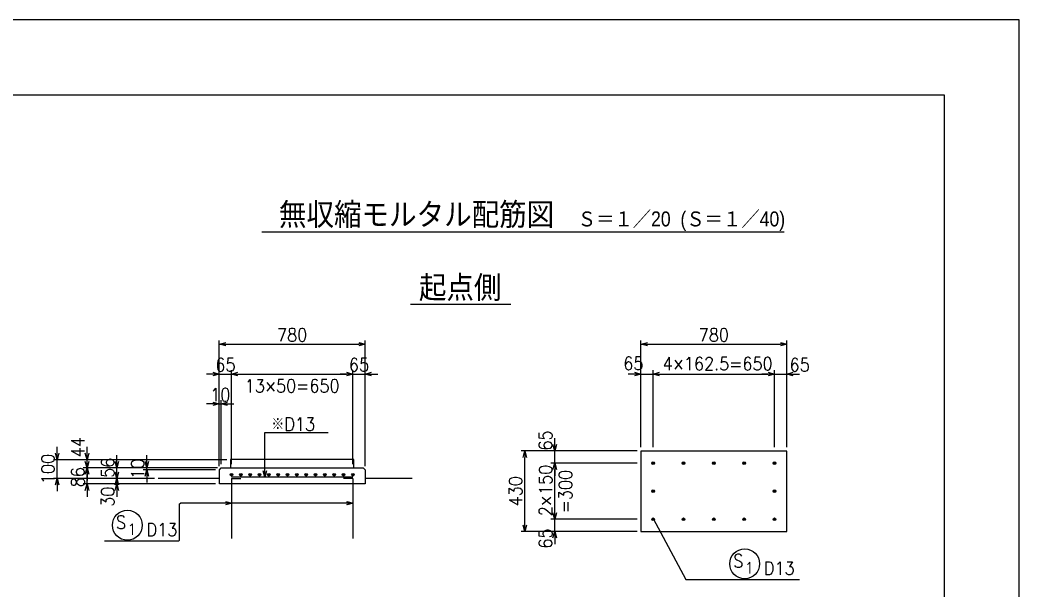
# Model space of a CAD drawing. Extents: x 88122 to 130172, y 30206 to 59906.
# Drawn here: x 116805 to 130172, y 52286 to 59906 of the extents above; entities that cross this region are included whole.
import ezdxf
from ezdxf.enums import TextEntityAlignment as Align

# ---------------------------------------------------------------- set-up
doc = ezdxf.new("R2010")
doc.units = 0
doc.header["$LTSCALE"] = 300
doc.header["$MEASUREMENT"] = 0
doc.layers.get('0').update_dxf_attribs({"linetype": 'CONTINUOUS'})
doc.layers.get('DEFPOINTS').update_dxf_attribs({"linetype": 'CONTINUOUS'})
for name, color, linetype in [('丸ポチ', 2, 'CONTINUOUS'), ('寸法', 1, 'CONTINUOUS'), ('引き出し横', 1, 'CONTINUOUS'), ('引き出し縦', 1, 'CONTINUOUS'), ('枠', 7, 'CONTINUOUS'), ('構造', 3, 'CONTINUOUS'), ('記号', 2, 'CONTINUOUS'), ('鉄筋', 2, 'CONTINUOUS')]:
    doc.layers.add(name, color=color, linetype=linetype)
doc.styles.add('MS明朝', font='MS PMincho.ttf')
doc.styles.add('romans', font='ROMANS.shx', dxfattribs={"width": 0.9, "bigfont": 'EXTFONT.shx'})
doc.styles.add('ｽﾀｲﾙ1', font='ROMANS.shx', dxfattribs={"bigfont": 'EXTFONT.shx'})
doc.dimstyles.new('ST-50-20', dxfattribs={"dimscale": 50, "dimtxt": 3.5, "dimasz": 1.7, "dimexe": 1, "dimexo": 1, "dimgap": 1, "dimtad": 0, "dimdec": 0, "dimlfac": 0.4, "dimzin": 0, "dimdsep": 46, "dimtxsty": 'romans', "dimblk": 'OPEN30', "dimcen": 1, "dimdle": 3, "dimclrd": 1, "dimclre": 1, "dimclrt": 3, "dimaunit": 1, "dimadec": 0, "dimazin": 0, "dimtfac": 1, "dimtdec": 0, "dimtix": 1, "dimtmove": 2, "dimatfit": 3, "dimldrblk": 'OPEN30', "dimfxl": 0, "dimtvp": 0.7, "dimtolj": 1, "dimtzin": 0, "dimarcsym": 0})
doc.dimstyles.new('矢', dxfattribs={"dimscale": 50, "dimtxt": 3.5, "dimasz": 1.7, "dimexe": 1, "dimexo": 0.7, "dimgap": 0.09, "dimtad": 0, "dimdec": 0, "dimzin": 0, "dimdsep": 46, "dimtxsty": 'romans', "dimblk": 'OPEN30', "dimcen": 1, "dimdle": 1, "dimclrd": 1, "dimclre": 1, "dimclrt": 3, "dimaunit": 1, "dimadec": 0, "dimazin": 0, "dimtfac": 1, "dimtdec": 0, "dimtix": 1, "dimtmove": 2, "dimatfit": 3, "dimldrblk": 'OPEN30', "dimfxl": 0, "dimtvp": 0.7, "dimtolj": 1, "dimtzin": 0, "dimarcsym": 0})

# ---------------------------------------------------------------- blocks, each defined once
blk = doc.blocks.new('_Open30')
at = {"color": 0, "lineweight": -2}
for p, q in [((-1, 0.27), (0, 0)), ((0, 0), (-1, -0.27)), ((0, 0), (-1, 0))]:
    blk.add_line(p, q, dxfattribs=at)
blk = doc.blocks.new('*D389')
at = {"layer": 'DEFPOINTS', "color": 0, "linetype": 'Continuous'}
for p in [(127064, 55573), (125114, 54144), (127064, 54144)]:
    blk.add_point(p, dxfattribs=at)
at = {"layer": '引き出し横', "color": 1, "linetype": 'Continuous', "lineweight": -2}
for p, q in [((125114, 54194), (125114, 55623)), ((127064, 54194), (127064, 55623)), ((125199, 55573), (126979, 55573))]:
    blk.add_line(p, q, dxfattribs=at)
at = {"layer": '引き出し横', "color": 1, "linetype": 'Continuous', "lineweight": -2, "xscale": 85, "yscale": 85, "zscale": 85, "rotation": 180}
blk.add_blockref('_Open30', (125114, 55573), dxfattribs=at)
at = {"layer": '引き出し横', "color": 1, "linetype": 'Continuous', "lineweight": -2, "xscale": 85, "yscale": 85, "zscale": 85}
blk.add_blockref('_Open30', (127064, 55573), dxfattribs=at)
at = {"layer": '引き出し横', "color": 3, "linetype": 'Continuous', "insert": (126089, 55696), "char_height": 175, "attachment_point": 5, "style": 'romans'}
blk.add_mtext('\\A1;780', dxfattribs=at)
blk = doc.blocks.new('*D390')
at = {"layer": 'DEFPOINTS', "color": 0, "linetype": 'Continuous'}
for p in [(126901, 55173), (125276, 54144), (126901, 54144)]:
    blk.add_point(p, dxfattribs=at)
at = {"layer": '引き出し横', "color": 1, "linetype": 'Continuous', "lineweight": -2}
for p, q in [((125276, 54194), (125276, 55223)), ((126901, 54194), (126901, 55223)), ((125361, 55173), (126816, 55173))]:
    blk.add_line(p, q, dxfattribs=at)
at = {"layer": '引き出し横', "color": 1, "linetype": 'Continuous', "lineweight": -2, "xscale": 85, "yscale": 85, "zscale": 85, "rotation": 180}
blk.add_blockref('_Open30', (125276, 55173), dxfattribs=at)
at = {"layer": '引き出し横', "color": 1, "linetype": 'Continuous', "lineweight": -2, "xscale": 85, "yscale": 85, "zscale": 85}
blk.add_blockref('_Open30', (126901, 55173), dxfattribs=at)
at = {"layer": '引き出し横', "color": 3, "linetype": 'Continuous', "insert": (126140, 55311), "char_height": 175, "attachment_point": 5, "style": 'romans'}
blk.add_mtext('\\A1;4×162.5=650', dxfattribs=at)
blk = doc.blocks.new('*D409')
at = {"layer": 'DEFPOINTS', "color": 0, "linetype": 'Continuous'}
for p in [(123959, 53981), (125114, 53981), (125114, 53231)]:
    blk.add_point(p, dxfattribs=at)
at = {"layer": '引き出し横', "color": 1, "linetype": 'Continuous', "lineweight": -2}
for p, q in [((125064, 53981), (123909, 53981)), ((123959, 53316), (123959, 53896)), ((125064, 53231), (123909, 53231))]:
    blk.add_line(p, q, dxfattribs=at)
at = {"layer": '引き出し横', "color": 1, "linetype": 'Continuous', "lineweight": -2, "xscale": 85, "yscale": 85, "zscale": 85}
for p, rotation in [((123959, 53981), 90), ((123959, 53231), 270)]:
    blk.add_blockref('_Open30', p, dxfattribs=dict(at, rotation=rotation))
at = {"layer": '引き出し横', "color": 3, "linetype": 'Continuous', "insert": (124104, 53602), "char_height": 175, "attachment_point": 5, "rotation": 90, "style": 'romans'}
blk.add_mtext('\\A1;=300', dxfattribs=at)
blk = doc.blocks.new('*D410')
at = {"layer": 'DEFPOINTS', "color": 0, "linetype": 'Continuous'}
for p in [(123959, 53231), (125114, 53231), (125114, 53069)]:
    blk.add_point(p, dxfattribs=at)
at = {"layer": '引き出し横', "color": 1, "linetype": 'Continuous', "lineweight": -2}
for p, q in [((123959, 53316), (123959, 53401)), ((125064, 53231), (123909, 53231)), ((123959, 53069), (123959, 53231)), ((125064, 53069), (123909, 53069)), ((123959, 52984), (123959, 52899))]:
    blk.add_line(p, q, dxfattribs=at)
at = {"layer": '引き出し横', "color": 1, "linetype": 'Continuous', "lineweight": -2, "xscale": 85, "yscale": 85, "zscale": 85}
for p, rotation in [((123959, 53231), 270), ((123959, 53069), 90)]:
    blk.add_blockref('_Open30', p, dxfattribs=dict(at, rotation=rotation))
at = {"layer": '引き出し横', "color": 3, "linetype": 'Continuous', "insert": (123836, 52974), "char_height": 175, "attachment_point": 5, "rotation": 90, "style": 'romans'}
blk.add_mtext('\\A1;65', dxfattribs=at)
blk = doc.blocks.new('*D411')
at = {"layer": 'DEFPOINTS', "color": 0, "linetype": 'Continuous'}
for p in [(123559, 54144), (125114, 54144), (125114, 53069)]:
    blk.add_point(p, dxfattribs=at)
at = {"layer": '引き出し横', "color": 1, "linetype": 'Continuous', "lineweight": -2}
for p, q in [((125064, 54144), (123509, 54144)), ((123559, 53154), (123559, 54059)), ((125064, 53069), (123509, 53069))]:
    blk.add_line(p, q, dxfattribs=at)
at = {"layer": '引き出し横', "color": 1, "linetype": 'Continuous', "lineweight": -2, "xscale": 85, "yscale": 85, "zscale": 85}
for p, rotation in [((123559, 54144), 90), ((123559, 53069), 270)]:
    blk.add_blockref('_Open30', p, dxfattribs=dict(at, rotation=rotation))
at = {"layer": '引き出し横', "color": 3, "linetype": 'Continuous', "insert": (123436, 53606), "char_height": 175, "attachment_point": 5, "rotation": 90, "style": 'romans'}
blk.add_mtext('\\A1;430', dxfattribs=at)
blk = doc.blocks.new('*D412')
at = {"layer": 'DEFPOINTS', "color": 0, "linetype": 'Continuous'}
for p in [(121422, 55573), (119472, 53893), (121422, 53893)]:
    blk.add_point(p, dxfattribs=at)
at = {"layer": '引き出し横', "color": 1, "linetype": 'Continuous', "lineweight": -2}
for p, q in [((119472, 53943), (119472, 55623)), ((121422, 53943), (121422, 55623)), ((119557, 55573), (121337, 55573))]:
    blk.add_line(p, q, dxfattribs=at)
at = {"layer": '引き出し横', "color": 1, "linetype": 'Continuous', "lineweight": -2, "xscale": 85, "yscale": 85, "zscale": 85, "rotation": 180}
blk.add_blockref('_Open30', (119472, 55573), dxfattribs=at)
at = {"layer": '引き出し横', "color": 1, "linetype": 'Continuous', "lineweight": -2, "xscale": 85, "yscale": 85, "zscale": 85}
blk.add_blockref('_Open30', (121422, 55573), dxfattribs=at)
at = {"layer": '引き出し横', "color": 3, "linetype": 'Continuous', "insert": (120447, 55696), "char_height": 175, "attachment_point": 5, "style": 'romans'}
blk.add_mtext('\\A1;780', dxfattribs=at)
blk = doc.blocks.new('*D413')
at = {"layer": 'DEFPOINTS', "color": 0, "linetype": 'Continuous'}
for p in [(121260, 55173), (119635, 53918), (121260, 53918)]:
    blk.add_point(p, dxfattribs=at)
at = {"layer": '引き出し横', "color": 1, "linetype": 'Continuous', "lineweight": -2}
for p, q in [((119635, 53968), (119635, 55223)), ((121260, 53968), (121260, 55223)), ((119720, 55173), (121175, 55173))]:
    blk.add_line(p, q, dxfattribs=at)
at = {"layer": '引き出し横', "color": 1, "linetype": 'Continuous', "lineweight": -2, "xscale": 85, "yscale": 85, "zscale": 85, "rotation": 180}
blk.add_blockref('_Open30', (119635, 55173), dxfattribs=at)
at = {"layer": '引き出し横', "color": 1, "linetype": 'Continuous', "lineweight": -2, "xscale": 85, "yscale": 85, "zscale": 85}
blk.add_blockref('_Open30', (121260, 55173), dxfattribs=at)
at = {"layer": '引き出し横', "color": 3, "linetype": 'Continuous', "insert": (120447, 55014), "char_height": 175, "attachment_point": 5, "style": 'romans'}
blk.add_mtext('\\A1;13×50=650', dxfattribs=at)
blk = doc.blocks.new('*D414')
at = {"layer": 'DEFPOINTS', "color": 0, "linetype": 'Continuous'}
for p in [(117702, 53918), (119497, 53918), (119472, 53703)]:
    blk.add_point(p, dxfattribs=at)
at = {"layer": '引き出し横', "color": 1, "linetype": 'Continuous', "lineweight": -2}
for p, q in [((117702, 54003), (117702, 54088)), ((119447, 53918), (117652, 53918)), ((117702, 53703), (117702, 53918)), ((119422, 53703), (117652, 53703)), ((117702, 53618), (117702, 53533))]:
    blk.add_line(p, q, dxfattribs=at)
at = {"layer": '引き出し横', "color": 1, "linetype": 'Continuous', "lineweight": -2, "xscale": 85, "yscale": 85, "zscale": 85}
for p, rotation in [((117702, 53918), 270), ((117702, 53703), 90)]:
    blk.add_blockref('_Open30', p, dxfattribs=dict(at, rotation=rotation))
at = {"layer": '引き出し横', "color": 3, "linetype": 'Continuous', "insert": (117579, 53793), "char_height": 175, "attachment_point": 5, "rotation": 90, "style": 'romans'}
blk.add_mtext('\\A1;86', dxfattribs=at)
blk = doc.blocks.new('*D415')
at = {"layer": 'DEFPOINTS', "color": 0, "linetype": 'Continuous'}
for p in [(118102, 53778), (118656, 53778), (119472, 53703)]:
    blk.add_point(p, dxfattribs=at)
at = {"layer": '引き出し横', "color": 1, "linetype": 'Continuous', "lineweight": -2}
for p, q in [((118102, 53863), (118102, 53948)), ((118606, 53778), (118052, 53778)), ((118102, 53703), (118102, 53778)), ((119422, 53703), (118052, 53703)), ((118102, 53618), (118102, 53533))]:
    blk.add_line(p, q, dxfattribs=at)
at = {"layer": '引き出し横', "color": 1, "linetype": 'Continuous', "lineweight": -2, "xscale": 85, "yscale": 85, "zscale": 85}
for p, rotation in [((118102, 53778), 270), ((118102, 53703), 90)]:
    blk.add_blockref('_Open30', p, dxfattribs=dict(at, rotation=rotation))
at = {"layer": '引き出し横', "color": 3, "linetype": 'Continuous', "insert": (117979, 53533), "char_height": 175, "attachment_point": 5, "rotation": 90, "style": 'romans'}
blk.add_mtext('\\A1;30', dxfattribs=at)
blk = doc.blocks.new('*D416')
at = {"layer": 'DEFPOINTS', "color": 0, "linetype": 'Continuous'}
for p in [(117302, 54028), (119622, 54028), (118656, 53778)]:
    blk.add_point(p, dxfattribs=at)
at = {"layer": '引き出し横', "color": 1, "linetype": 'Continuous', "lineweight": -2}
for p, q in [((117302, 54113), (117302, 54198)), ((119572, 54028), (117252, 54028)), ((117302, 53778), (117302, 54028)), ((118606, 53778), (117252, 53778)), ((117302, 53693), (117302, 53608))]:
    blk.add_line(p, q, dxfattribs=at)
at = {"layer": '引き出し横', "color": 1, "linetype": 'Continuous', "lineweight": -2, "xscale": 85, "yscale": 85, "zscale": 85}
for p, rotation in [((117302, 54028), 270), ((117302, 53778), 90)]:
    blk.add_blockref('_Open30', p, dxfattribs=dict(at, rotation=rotation))
at = {"layer": '引き出し横', "color": 3, "linetype": 'Continuous', "insert": (117179, 53903), "char_height": 175, "attachment_point": 5, "rotation": 90, "style": 'romans'}
blk.add_mtext('\\A1;100', dxfattribs=at)
blk = doc.blocks.new('*D417')
at = {"layer": 'DEFPOINTS', "color": 0, "linetype": 'Continuous'}
for p in [(117702, 54028), (119622, 54028), (119497, 53918)]:
    blk.add_point(p, dxfattribs=at)
at = {"layer": '引き出し横', "color": 1, "linetype": 'Continuous', "lineweight": -2}
for p, q in [((117702, 54113), (117702, 54198)), ((119572, 54028), (117652, 54028)), ((117702, 53918), (117702, 54028)), ((119447, 53918), (117652, 53918)), ((117702, 53833), (117702, 53748))]:
    blk.add_line(p, q, dxfattribs=at)
at = {"layer": '引き出し横', "color": 1, "linetype": 'Continuous', "lineweight": -2, "xscale": 85, "yscale": 85, "zscale": 85}
for p, rotation in [((117702, 54028), 270), ((117702, 53918), 90)]:
    blk.add_blockref('_Open30', p, dxfattribs=dict(at, rotation=rotation))
at = {"layer": '引き出し横', "color": 3, "linetype": 'Continuous', "insert": (117579, 54195), "char_height": 175, "attachment_point": 5, "rotation": 90, "style": 'romans'}
blk.add_mtext('\\A1;44', dxfattribs=at)
blk = doc.blocks.new('*D418')
at = {"layer": 'DEFPOINTS', "color": 0, "linetype": 'Continuous'}
for p in [(118502, 53918), (119472, 53893), (119497, 53918)]:
    blk.add_point(p, dxfattribs=at)
at = {"layer": '引き出し横', "color": 1, "linetype": 'Continuous', "lineweight": -2}
for p, q in [((118502, 54003), (118502, 54088)), ((119447, 53918), (118452, 53918)), ((119422, 53893), (118452, 53893)), ((118502, 53893), (118502, 53918)), ((118502, 53808), (118502, 53723))]:
    blk.add_line(p, q, dxfattribs=at)
at = {"layer": '引き出し横', "color": 1, "linetype": 'Continuous', "lineweight": -2, "xscale": 85, "yscale": 85, "zscale": 85}
for p, rotation in [((118502, 53918), 270), ((118502, 53893), 90)]:
    blk.add_blockref('_Open30', p, dxfattribs=dict(at, rotation=rotation))
at = {"layer": '引き出し横', "color": 3, "linetype": 'Continuous', "insert": (118379, 53906), "char_height": 175, "attachment_point": 5, "rotation": 90, "style": 'romans'}
blk.add_mtext('\\A1;10', dxfattribs=at)
blk = doc.blocks.new('*D419')
at = {"layer": 'DEFPOINTS', "color": 0, "linetype": 'Continuous'}
for p in [(118102, 53918), (119497, 53918), (118656, 53778)]:
    blk.add_point(p, dxfattribs=at)
at = {"layer": '引き出し横', "color": 1, "linetype": 'Continuous', "lineweight": -2}
for p, q in [((118102, 54003), (118102, 54088)), ((119447, 53918), (118052, 53918)), ((118102, 53778), (118102, 53918)), ((118606, 53778), (118052, 53778)), ((118102, 53693), (118102, 53608))]:
    blk.add_line(p, q, dxfattribs=at)
at = {"layer": '引き出し横', "color": 1, "linetype": 'Continuous', "lineweight": -2, "xscale": 85, "yscale": 85, "zscale": 85}
for p, rotation in [((118102, 53918), 270), ((118102, 53778), 90)]:
    blk.add_blockref('_Open30', p, dxfattribs=dict(at, rotation=rotation))
at = {"layer": '引き出し横', "color": 3, "linetype": 'Continuous', "insert": (117979, 53920), "char_height": 175, "attachment_point": 5, "rotation": 90, "style": 'romans'}
blk.add_mtext('\\A1;56', dxfattribs=at)
blk = doc.blocks.new('*D420')
at = {"layer": 'DEFPOINTS', "color": 0, "linetype": 'Continuous'}
for p in [(119497, 54773), (119472, 53893), (119497, 53918)]:
    blk.add_point(p, dxfattribs=at)
at = {"layer": '引き出し横', "color": 1, "linetype": 'Continuous', "lineweight": -2}
for p, q in [((119472, 53943), (119472, 54823)), ((119497, 53968), (119497, 54823)), ((119387, 54773), (119302, 54773)), ((119472, 54773), (119497, 54773)), ((119582, 54773), (119667, 54773))]:
    blk.add_line(p, q, dxfattribs=at)
at = {"layer": '引き出し横', "color": 1, "linetype": 'Continuous', "lineweight": -2, "xscale": 85, "yscale": 85, "zscale": 85}
blk.add_blockref('_Open30', (119472, 54773), dxfattribs=at)
at = {"layer": '引き出し横', "color": 1, "linetype": 'Continuous', "lineweight": -2, "xscale": 85, "yscale": 85, "zscale": 85, "rotation": 180}
blk.add_blockref('_Open30', (119497, 54773), dxfattribs=at)
at = {"layer": '引き出し横', "color": 3, "linetype": 'Continuous', "insert": (119485, 54896), "char_height": 175, "attachment_point": 5, "style": 'romans'}
blk.add_mtext('\\A1;10', dxfattribs=at)
blk = doc.blocks.new('*D421')
at = {"layer": 'DEFPOINTS', "color": 0, "linetype": 'Continuous'}
for p in [(119635, 55173), (119472, 53893), (119635, 53918)]:
    blk.add_point(p, dxfattribs=at)
at = {"layer": '引き出し横', "color": 1, "linetype": 'Continuous', "lineweight": -2}
for p, q in [((119472, 53943), (119472, 55223)), ((119635, 53968), (119635, 55223)), ((119387, 55173), (119302, 55173)), ((119472, 55173), (119635, 55173)), ((119720, 55173), (119805, 55173))]:
    blk.add_line(p, q, dxfattribs=at)
at = {"layer": '引き出し横', "color": 1, "linetype": 'Continuous', "lineweight": -2, "xscale": 85, "yscale": 85, "zscale": 85}
blk.add_blockref('_Open30', (119472, 55173), dxfattribs=at)
at = {"layer": '引き出し横', "color": 1, "linetype": 'Continuous', "lineweight": -2, "xscale": 85, "yscale": 85, "zscale": 85, "rotation": 180}
blk.add_blockref('_Open30', (119635, 55173), dxfattribs=at)
at = {"layer": '引き出し横', "color": 3, "linetype": 'Continuous', "insert": (119554, 55296), "char_height": 175, "attachment_point": 5, "style": 'romans'}
blk.add_mtext('\\A1;65', dxfattribs=at)
blk = doc.blocks.new('*D422')
at = {"layer": 'DEFPOINTS', "color": 0, "linetype": 'Continuous'}
for p in [(121422, 55173), (121260, 53918), (121422, 53893)]:
    blk.add_point(p, dxfattribs=at)
at = {"layer": '引き出し横', "color": 1, "linetype": 'Continuous', "lineweight": -2}
for p, q in [((121260, 53968), (121260, 55223)), ((121422, 53943), (121422, 55223)), ((121175, 55173), (121090, 55173)), ((121260, 55173), (121422, 55173)), ((121507, 55173), (121592, 55173))]:
    blk.add_line(p, q, dxfattribs=at)
at = {"layer": '引き出し横', "color": 1, "linetype": 'Continuous', "lineweight": -2, "xscale": 85, "yscale": 85, "zscale": 85}
blk.add_blockref('_Open30', (121260, 55173), dxfattribs=at)
at = {"layer": '引き出し横', "color": 1, "linetype": 'Continuous', "lineweight": -2, "xscale": 85, "yscale": 85, "zscale": 85, "rotation": 180}
blk.add_blockref('_Open30', (121422, 55173), dxfattribs=at)
at = {"layer": '引き出し横', "color": 3, "linetype": 'Continuous', "insert": (121341, 55296), "char_height": 175, "attachment_point": 5, "style": 'romans'}
blk.add_mtext('\\A1;65', dxfattribs=at)
blk = doc.blocks.new('*D423')
at = {"layer": 'DEFPOINTS', "color": 0, "linetype": 'Continuous'}
for p in [(125276, 55173), (125114, 54144), (125276, 54144)]:
    blk.add_point(p, dxfattribs=at)
at = {"layer": '引き出し横', "color": 1, "linetype": 'Continuous', "lineweight": -2}
for p, q in [((125114, 54194), (125114, 55223)), ((125276, 54194), (125276, 55223)), ((125029, 55173), (124944, 55173)), ((125114, 55173), (125276, 55173)), ((125361, 55173), (125446, 55173))]:
    blk.add_line(p, q, dxfattribs=at)
at = {"layer": '引き出し横', "color": 1, "linetype": 'Continuous', "lineweight": -2, "xscale": 85, "yscale": 85, "zscale": 85}
blk.add_blockref('_Open30', (125114, 55173), dxfattribs=at)
at = {"layer": '引き出し横', "color": 1, "linetype": 'Continuous', "lineweight": -2, "xscale": 85, "yscale": 85, "zscale": 85, "rotation": 180}
blk.add_blockref('_Open30', (125276, 55173), dxfattribs=at)
at = {"layer": '引き出し横', "color": 3, "linetype": 'Continuous', "insert": (125012, 55315), "char_height": 175, "attachment_point": 5, "style": 'romans'}
blk.add_mtext('\\A1;65', dxfattribs=at)
blk = doc.blocks.new('*D424')
at = {"layer": 'DEFPOINTS', "color": 0, "linetype": 'Continuous'}
for p in [(123959, 54144), (125114, 54144), (125114, 53981)]:
    blk.add_point(p, dxfattribs=at)
at = {"layer": '引き出し横', "color": 1, "linetype": 'Continuous', "lineweight": -2}
for p, q in [((123959, 54229), (123959, 54314)), ((125064, 54144), (123909, 54144)), ((123959, 53981), (123959, 54144)), ((125064, 53981), (123909, 53981)), ((123959, 53896), (123959, 53811))]:
    blk.add_line(p, q, dxfattribs=at)
at = {"layer": '引き出し横', "color": 1, "linetype": 'Continuous', "lineweight": -2, "xscale": 85, "yscale": 85, "zscale": 85}
for p, rotation in [((123959, 54144), 270), ((123959, 53981), 90)]:
    blk.add_blockref('_Open30', p, dxfattribs=dict(at, rotation=rotation))
at = {"layer": '引き出し横', "color": 3, "linetype": 'Continuous', "insert": (123836, 54285), "char_height": 175, "attachment_point": 5, "rotation": 90, "style": 'romans'}
blk.add_mtext('\\A1;65', dxfattribs=at)
blk = doc.blocks.new('*D425')
at = {"layer": 'DEFPOINTS', "color": 0, "linetype": 'Continuous'}
for p in [(127064, 55173), (126901, 54144), (127064, 54144)]:
    blk.add_point(p, dxfattribs=at)
at = {"layer": '引き出し横', "color": 1, "linetype": 'Continuous', "lineweight": -2}
for p, q in [((126901, 54194), (126901, 55223)), ((127064, 54194), (127064, 55223)), ((126816, 55173), (126731, 55173)), ((126901, 55173), (127064, 55173)), ((127149, 55173), (127234, 55173))]:
    blk.add_line(p, q, dxfattribs=at)
at = {"layer": '引き出し横', "color": 1, "linetype": 'Continuous', "lineweight": -2, "xscale": 85, "yscale": 85, "zscale": 85}
blk.add_blockref('_Open30', (126901, 55173), dxfattribs=at)
at = {"layer": '引き出し横', "color": 1, "linetype": 'Continuous', "lineweight": -2, "xscale": 85, "yscale": 85, "zscale": 85, "rotation": 180}
blk.add_blockref('_Open30', (127064, 55173), dxfattribs=at)
at = {"layer": '引き出し横', "color": 3, "linetype": 'Continuous', "insert": (127237, 55296), "char_height": 175, "attachment_point": 5, "style": 'romans'}
blk.add_mtext('\\A1;65', dxfattribs=at)

msp = doc.modelspace()

# ---------------------------------------------------------------- linework, layer by layer
at = {"layer": '丸ポチ', "color": 2, "linetype": 'Continuous'}
for centre, radius in [((125276.1, 53981.2), 17.5), ((125276.1, 53981.2), 8.75), ((125682.4, 53981.2), 17.5), ((125682.4, 53981.2), 8.75), ((126088.6, 53981.2), 17.5), ((126088.6, 53981.2), 8.75), ((126494.9, 53981.2), 17.5), ((126494.9, 53981.2), 8.75), ((126901.1, 53981.2), 17.5), ((126901.1, 53981.2), 8.75), ((119634.8, 53827), 17.5), ((119634.8, 53827), 8.75), ((119759.8, 53827), 17.5), ((119759.8, 53827), 8.75), ((119884.8, 53827), 17.5), ((119884.8, 53827), 8.75), ((120009.8, 53827), 17.5), ((120009.8, 53827), 8.75), ((120134.8, 53827), 17.5), ((120134.8, 53827), 8.75), ((120259.8, 53827), 17.5), ((120259.8, 53827), 8.75), ((120384.8, 53827), 17.5), ((120384.8, 53827), 8.75), ((120509.8, 53827), 17.5), ((120509.8, 53827), 8.75), ((120634.8, 53827), 17.5), ((120634.8, 53827), 8.75), ((120759.8, 53827), 17.5), ((120759.8, 53827), 8.75), ((120884.8, 53827), 17.5), ((120884.8, 53827), 8.75), ((121009.8, 53827), 17.5), ((121009.8, 53827), 8.75), ((121134.8, 53827), 17.5), ((121134.8, 53827), 8.75), ((121259.8, 53827), 17.5), ((121259.8, 53827), 8.75), ((125276.1, 53606.2), 17.5), ((125276.1, 53606.2), 8.75), ((126901.1, 53606.2), 17.5), ((126901.1, 53606.2), 8.75), ((125276.1, 53231.2), 17.5), ((125276.1, 53231.2), 8.75), ((125682.4, 53231.2), 17.5), ((125682.4, 53231.2), 8.75), ((126088.6, 53231.2), 17.5), ((126088.6, 53231.2), 8.75), ((126494.9, 53231.2), 17.5), ((126494.9, 53231.2), 8.75), ((126901.1, 53231.2), 17.5), ((126901.1, 53231.2), 8.75)]:
    msp.add_circle(centre, radius, dxfattribs=at)
at = {"layer": '引き出し横', "linetype": 'Continuous'}
for p, q in [((120080.4, 54389.9), (120927.3, 54389.9)), ((120080.4, 53794.5), (120080.4, 54389.9)), ((118941.5, 53437.4), (118951.5, 53447.4)), ((121197.3, 53447.4), (118951.5, 53447.4)), ((125276.1, 53243.7), (125714.8, 52425.6)), ((125714.8, 52425.6), (127236.3, 52425.6))]:
    msp.add_line(p, q, dxfattribs=at)
at = {"layer": '引き出し横', "color": 1, "linetype": 'Continuous', "flags": 128}
msp.add_lwpolyline([(117936, 52941.6), (118931.5, 52941.6), (118941.5, 52951.6), (118941.5, 53437.4)], dxfattribs=at)
at = {"layer": '引き出し縦', "linetype": 'Continuous'}
for centre in [(118241.6, 53151.6), (126501.4, 52635.6)]:
    msp.add_circle(centre, 200, dxfattribs=at)
at = {"layer": '枠', "color": 1, "linetype": 'Continuous', "flags": 128}
msp.add_lwpolyline([(88122, 59906.2), (88122, 30206.2), (130172, 30206.2), (130172, 59906.2), (88122, 59906.2)], dxfattribs=at)
at = {"layer": '枠', "color": 2, "linetype": 'Continuous', "flags": 128}
msp.add_lwpolyline([(89622, 31206.2), (89622, 58906.2), (129172, 58906.2), (129172, 31206.2), (89622, 31206.2)], dxfattribs=at)
at = {"layer": '構造', "linetype": 'Continuous'}
for p, q in [((119472.3, 53778.3), (118655.9, 53778.3)), ((122051.1, 53778.3), (121422.3, 53778.3))]:
    msp.add_line(p, q, dxfattribs=at)
at = {"layer": '構造', "linetype": 'Continuous', "flags": 128}
msp.add_lwpolyline([(127063.6, 53068.7), (127063.6, 54143.7), (125113.6, 54143.7), (125113.6, 53068.7)], close=True, dxfattribs=at)
msp.add_lwpolyline([(121272.3, 53918.2), (121272.3, 54028.2), (119622.3, 54028.2), (119622.3, 53918.2)], dxfattribs=at)
at = {"layer": '構造', "linetype": 'Continuous'}
msp.add_lwpolyline([(119497.3, 53918.2), (121397.3, 53918.2), (121422.3, 53893.2), (121422.3, 53703.3), (119472.3, 53703.3), (119472.3, 53893.2)], close=True, dxfattribs=at)
at = {"layer": '記号', "linetype": 'Continuous'}
for p, q in [((120040.7, 57073.3), (127028.7, 57073.3)), ((122028.9, 56107.4), (123374.4, 56107.4))]:
    msp.add_line(p, q, dxfattribs=at)
at = {"layer": '鉄筋', "color": 2, "linetype": 'Continuous'}
for p, q in [((121260, 53794.5), (119634.8, 53794.5)), ((119634.8, 53774.5), (119634.8, 52974.5)), ((119634.8, 53774.5), (119759.8, 53774.5)), ((121259.8, 53774.5), (121134.8, 53774.5)), ((121259.8, 53774.5), (121259.8, 52974.5))]:
    msp.add_line(p, q, dxfattribs=at)

# ---------------------------------------------------------------- texts
at = {"layer": '寸法', "color": 3, "linetype": 'Continuous', "style": 'romans', "width": 0.9}
msp.add_text('2×150', height=175, rotation=90, dxfattribs=at).set_placement((123925.3, 53616.6), align=Align.CENTER)
at = {"layer": '引き出し縦', "color": 3, "style": 'ｽﾀｲﾙ1', "width": 0.9}
for s, height, p in [('※D13', 175, (120167.9, 54414.9)), ('S', 175, (118090.2, 53103.8)), ('1', 150, (118245.9, 53021.8)), ('D13', 175, (118498.4, 53005.3)), ('S', 175, (126350, 52587.8)), ('1', 150, (126505.7, 52505.7)), ('D13', 175, (126758.2, 52489.3))]:
    msp.add_text(s, height=height, dxfattribs=at).set_placement(p)
at = {"layer": '記号', "style": 'MS明朝', "width": 0.9}
for s, p in [('無収縮モルタル配筋図', (122111.4, 57158.3)), ('起点側', (122695.2, 56182.4))]:
    msp.add_text(s, height=300, dxfattribs=at).set_placement(p, align=Align.CENTER)
at = {"layer": '記号', "color": 2, "style": 'MS明朝', "width": 0.9}
msp.add_text('Ｓ＝１／20  (Ｓ＝１／40)', height=200, dxfattribs=at).set_placement((125654.7, 57146.6), align=Align.CENTER)

# ---------------------------------------------------------------- dimensions: what is measured, and where the dimension line sits
at = {"layer": '引き出し横', "linetype": 'Continuous'}
for base, p1, p2, picture, middle in [((121422.3, 55573.4), (119472.3, 53893.2), (121422.3, 53893.2), '*D412', (120447.3, 55695.9)), ((127063.6, 55573.4), (125113.6, 54143.7), (127063.6, 54143.7), '*D389', (126088.6, 55695.9)), ((119634.8, 55173.4), (119472.3, 53893.2), (119634.8, 53918.2), '*D421', (119553.5, 55295.9)), ((121422.3, 55173.4), (121259.8, 53918.2), (121422.3, 53893.2), '*D422', (121341, 55295.9)), ((119497.3, 54773.4), (119472.3, 53893.2), (119497.3, 53918.2), '*D420', (119484.8, 54895.9))]:
    dim = msp.add_linear_dim(base=base, p1=p1, p2=p2, dimstyle='ST-50-20', dxfattribs=at)
    dim.commit()
    dim.dimension.update_dxf_attribs({"geometry": picture, "text_midpoint": middle})
for base, p1, p2, picture, middle in [((125276.1, 55173.4), (125113.6, 54143.7), (125276.1, 54143.7), '*D423', (125012, 55315.4)), ((127063.6, 55173.4), (126901.1, 54143.7), (127063.6, 54143.7), '*D425', (127237.5, 55295.9))]:
    dim = msp.add_linear_dim(base=base, p1=p1, p2=p2, dimstyle='ST-50-20', dxfattribs=at)
    dim.commit()
    dim.dimension.update_dxf_attribs({"geometry": picture, "text_midpoint": middle, "dimtype": 160})
for base, p1, p2, text, picture, middle in [((126901.1, 55173.4), (125276.1, 54143.7), (126901.1, 54143.7), '4×162.5=<>', '*D390', (126139.8, 55311.2)), ((121259.8, 55173.4), (119634.8, 53918.2), (121259.8, 53918.2), '13×50=<>', '*D413', (120447.3, 55014.4))]:
    dim = msp.add_linear_dim(base=base, p1=p1, p2=p2, text=text, dimstyle='ST-50-20', dxfattribs=at)
    dim.commit()
    dim.dimension.update_dxf_attribs({"geometry": picture, "text_midpoint": middle, "dimtype": 160})
for base, p1, p2, picture, middle in [((123958.9, 54143.7), (125113.6, 53981.2), (125113.6, 54143.7), '*D424', (123836.4, 54285.1)), ((117701.6, 54028.2), (119497.3, 53918.2), (119622.3, 54028.2), '*D417', (117579.1, 54194.6)), ((117301.6, 54028.2), (118655.9, 53778.3), (119622.3, 54028.2), '*D416', (117179.1, 53903.3)), ((117701.6, 53918.2), (119472.3, 53703.3), (119497.3, 53918.2), '*D414', (117579.1, 53793.3)), ((118101.6, 53918.2), (118655.9, 53778.3), (119497.3, 53918.2), '*D419', (117979.1, 53920)), ((118101.6, 53778.3), (119472.3, 53703.3), (118655.9, 53778.3), '*D415', (117979.1, 53532.7)), ((123958.9, 53231.2), (125113.6, 53068.7), (125113.6, 53231.2), '*D410', (123836.4, 52973.8))]:
    dim = msp.add_linear_dim(base=base, p1=p1, p2=p2, angle=90, dimstyle='ST-50-20', dxfattribs=at)
    dim.commit()
    dim.dimension.update_dxf_attribs({"geometry": picture, "text_midpoint": middle, "dimtype": 160})
for base, p1, p2, picture, middle in [((123558.9, 54143.7), (125113.6, 53068.7), (125113.6, 54143.7), '*D411', (123436.4, 53606.2)), ((118501.6, 53918.2), (119472.3, 53893.2), (119497.3, 53918.2), '*D418', (118379.1, 53905.7))]:
    dim = msp.add_linear_dim(base=base, p1=p1, p2=p2, angle=90, dimstyle='ST-50-20', dxfattribs=at)
    dim.commit()
    dim.dimension.update_dxf_attribs({"geometry": picture, "text_midpoint": middle})
dim = msp.add_linear_dim(base=(123958.9, 53981.2), p1=(125113.6, 53231.2), p2=(125113.6, 53981.2), angle=90, text='=<>', dimstyle='ST-50-20', dxfattribs=at)
dim.commit()
dim.dimension.update_dxf_attribs({"geometry": '*D409', "text_midpoint": (124104.1, 53602.3), "dimtype": 160})

# ---------------------------------------------------------------- leaders
at = {"layer": '引き出し縦', "color": 1, "linetype": 'Continuous'}
for points in [[(120080.4, 53794.5), (120080.4, 54057.4)], [(119637.8, 53447.4), (119312.4, 53447.4)], [(121262.8, 53447.4), (120812.4, 53447.4)], [(121259.8, 53447.4), (121184.4, 53447.4)]]:
    msp.add_leader(points, dimstyle='矢', override={"dimgap": 0.09, "dimtad": 0}, dxfattribs=at)

doc.saveas('drawing.dxf')
